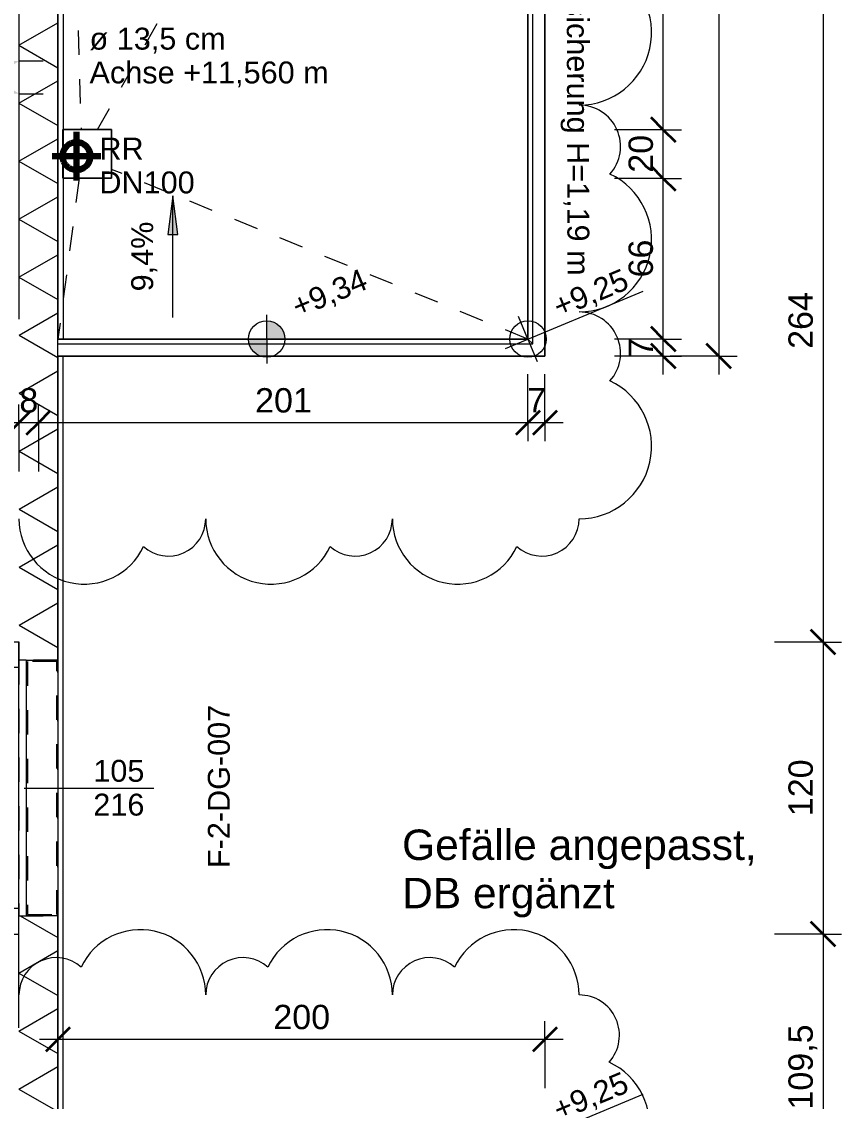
# Model space of a CAD drawing. Header units: metres. Extents: x -67.4 to -27.2, y 43.9 to 89.6.
# Drawn here: x -37.497 to -34.131, y 69.506 to 73.943 of the extents above; entities that cross this region are included whole.
import ezdxf

# ---------------------------------------------------------------- set-up
doc = ezdxf.new("R2010")
doc.units = ezdxf.units.M
for name, pattern in [('Verdeckt', [0.003, 0.002, -0.001]), ('Verdeckt Oben', [0.00225, 0.0015, -0.00075]), ('Verdeckt Unten', [0.005, 0.003, -0.002])]:
    doc.linetypes.add(name, pattern=pattern)
for name, color, linetype, lineweight in [('A-DETL-GENF_', 92, 'Continuous', 13), ('A-DETL-MBND', 5, 'Continuous', 5), ('A-FLOR-HRAL', 11, 'Continuous', 5), ('A-GLAZ', 151, 'Continuous', 18), ('A-GLAZ-IDEN_', 152, 'Continuous', 9), ('A_2D', 7, 'Continuous', 13), ('A_Bemassung-50_', 4, 'Continuous', 9), ('A_Bemassung_', 4, 'Continuous', 9), ('A_Beschriftung_', 7, 'Continuous', 9), ('A_Decken', 8, 'Continuous', 13), ('A_Durchbruch', 7, 'Verdeckt', 5), ('A_Fenster', 7, 'Continuous', 13), ('A_Gelaender', 7, 'Continuous', 13), ('A_Raeume', 7, 'Continuous', 13), ('A_Raeume_', 7, 'Continuous', 5), ('A_Waende', 7, 'Continuous', 13), ('G-ANNO-DIMS_', 111, 'Continuous', 9), ('G-ANNO-REVC-IDEN_', 71, 'Continuous', 9), ('G-ANNO-REVC_', 71, 'Continuous', 9), ('P-PIPE', 3, 'Continuous', 5), ('P-PIPE-CNTR', 3, 'Continuous', 5), ('P-PIPE-IDEN_', 2, 'Continuous', 9), ('Text', 90, 'Continuous', 9)]:
    doc.layers.add(name, color=color, linetype=linetype, lineweight=lineweight)
doc.styles.add('Arial_2', font='arial.ttf', dxfattribs={"height": 0.09})
doc.styles.add('Arial_4', font='arial.ttf', dxfattribs={"height": 0.125})
doc.styles.add('Arial_5', font='arial.ttf', dxfattribs={"height": 0.1})
doc.dimstyles.new('WGA-Bemaßung', dxfattribs={"dimscale": 0.3048, "dimtxt": 0.102026, "dimasz": 0.328084, "dimexe": 0.246063, "dimexo": 0.0625, "dimgap": 0.04101, "dimtad": 1, "dimdec": 1, "dimlfac": 100, "dimrnd": 0.5, "dimdsep": 46, "dimtxsty": 'Arial_5', "dimblk1": 'OBLIQUE', "dimblk2": 'OBLIQUE', "dimsah": 1, "dimcen": 0.09, "dimdle": 0.246063, "dimazin": 2, "dimtfac": 1, "dimtdec": 4, "dimtix": 1, "dimtmove": 0, "dimatfit": 3, "dimfxl": 0.656168, "dimfxlon": 1, "dimtvp": 1, "dimtolj": 1, "dimtzin": 0, "dimarcsym": 2})
doc.dimstyles.new('WGA-Bemaßung_5', dxfattribs={"dimscale": 0.3048, "dimtxt": 0.102026, "dimasz": 0.328084, "dimexe": 0.246063, "dimexo": 0.0625, "dimgap": 0.04101, "dimtad": 1, "dimdec": 1, "dimlfac": 100, "dimrnd": 0.5, "dimdsep": 46, "dimtxsty": 'Arial_5', "dimblk1": 'OBLIQUE', "dimblk2": 'OBLIQUE', "dimsah": 1, "dimcen": 0.09, "dimdle": 0.246063, "dimazin": 2, "dimtfac": 1, "dimtdec": 4, "dimtix": 1, "dimtmove": 0, "dimatfit": 3, "dimfxl": 0.656168, "dimfxlon": 1, "dimtvp": 1, "dimtolj": 1, "dimtzin": 0, "dimarcsym": 2})

# ---------------------------------------------------------------- blocks, each defined once
blk = doc.blocks.new('Geländer - Geländer-3753499-263_PP_03DG_BT2')
at = {"layer": 'A_Gelaender', "lineweight": 5}
for p, q in [((-3.2147, 84.302), (-4.7276, 80.6749)), ((-4.7276, 80.6749), (-6.5088, 81.4179)), ((-4.7168, 80.6487), (-4.7276, 80.6749))]:
    blk.add_line(p, q, dxfattribs=at)
blk = doc.blocks.new('Typ des oberen Holms - Oberer Geländerholm_Innen_-3753556-263_PP_03DG_BT2')
at = {"layer": 'A_Gelaender', "lineweight": 5}
for p, q in [((-4.7168, 80.6487), (-3.1885, 84.3128)), ((-3.1231, 84.3397), (-4.6899, 80.5833)), ((-6.5165, 81.3994), (-4.7168, 80.6487)), ((-4.6899, 80.5833), (-6.5358, 81.3533))]:
    blk.add_line(p, q, dxfattribs=at)
blk = doc.blocks.new('Typ des oberen Holms - Oberer Geländerholm_Innen_-V4-263_PP_03DG_BT2')
at = {"layer": 'A_Gelaender', "lineweight": 5}
for p, q in [((-4.7168, 80.6487), (-3.1885, 84.3128)), ((-4.6899, 80.5833), (-3.1231, 84.3397)), ((-6.5165, 81.3994), (-4.7168, 80.6487)), ((-6.5358, 81.3533), (-4.6899, 80.5833))]:
    blk.add_line(p, q, dxfattribs=at)
blk = doc.blocks.new('Geländer - Geländer-3753571-263_PP_03DG_BT2')
at = {"layer": 'A_Gelaender', "lineweight": 5}
for p, q in [((-7.7792, 78.3722), (-5.998, 77.6292)), ((-5.998, 77.6292), (-7.1529, 74.8604)), ((-5.998, 77.6292), (-5.9718, 77.64)), ((-7.1529, 74.8604), (-8.9341, 75.6034)), ((-7.1529, 74.8604), (-7.1421, 74.8343))]:
    blk.add_line(p, q, dxfattribs=at)
blk = doc.blocks.new('Fens_1tlg_OL - DF_OL_DK_1120x2400 DG-10479031-263_PP_03DG_BT2')
at = {"layer": 'A-GLAZ'}
for p, q in [((-0.6, 0.1), (-0.495, 0.1)), ((-0.6, 0.02), (-0.6, 0.1)), ((-0.495, 0.1), (-0.495, 0.02)), ((0.495, 0.1), (0.495, 0.02)), ((0.6, 0.1), (0.495, 0.1)), ((0.6, 0.02), (0.6, 0.1)), ((-0.6, 0.02), (-0.515, 0.02)), ((-0.495, 0.02), (-0.6, 0.02)), ((-0.515, 0.02), (-0.495, 0.02)), ((-0.495, 0.02), (-0.445, 0.02)), ((-0.445, 0.02), (0.445, 0.02)), ((0.445, 0.02), (0.495, 0.02)), ((0.495, 0.02), (0.515, 0.02)), ((0.495, 0.02), (0.6, 0.02)), ((0.515, 0.02), (0.6, 0.02))]:
    blk.add_line(p, q, dxfattribs=at)
at = {"layer": 'A_Fenster', "linetype": 'Verdeckt Oben', "lineweight": 5}
for p, q in [((-0.525, 0.26), (0.525, 0.26)), ((-0.525, 0.1), (0.525, 0.1)), ((-0.6, -0.1), (0.6, -0.1)), ((-0.6, -0.1), (0.6, -0.1))]:
    blk.add_line(p, q, dxfattribs=at)
at = {"layer": 'A_Fenster'}
for p, q in [((-0.525, 0.1), (-0.6, 0.1)), ((0.6, 0.1), (0.525, 0.1)), ((0.495, 0.067), (-0.495, 0.067)), ((-0.495, 0.067), (-0.495, 0.055)), ((-0.495, 0.055), (-0.495, 0.067)), ((-0.495, 0.067), (0.495, 0.067)), ((-0.495, 0.02), (-0.495, 0.055)), ((-0.445, 0.055), (-0.495, 0.055)), ((0.495, 0.055), (-0.495, 0.055)), ((-0.495, 0.055), (-0.495, 0.02)), ((-0.495, 0.055), (-0.495, 0.053)), ((-0.495, 0.053), (-0.495, 0.055)), ((-0.495, 0.053), (-0.445, 0.053)), ((-0.445, 0.053), (-0.495, 0.053)), ((0.445, 0.055), (-0.445, 0.055)), ((-0.445, 0.055), (-0.445, 0)), ((0.445, 0.055), (-0.445, 0.055)), ((-0.445, 0.055), (0.445, 0.055)), ((-0.445, 0), (-0.445, 0.055)), ((-0.445, 0.053), (0.445, 0.053)), ((0.445, 0.053), (-0.445, 0.053)), ((0.495, 0.055), (0.445, 0.055)), ((0.445, 0.055), (0.445, 0)), ((0.445, 0.055), (0.445, 0)), ((0.445, 0.053), (0.495, 0.053)), ((0.495, 0.053), (0.445, 0.053)), ((0.495, 0.055), (0.495, 0.067)), ((0.495, 0.067), (0.495, 0.055)), ((0.495, 0.02), (0.495, 0.055)), ((0.495, 0.02), (0.495, 0.055)), ((0.495, 0.053), (0.495, 0.055)), ((0.495, 0.055), (0.495, 0.053)), ((-0.6, 0.02), (-0.515, 0.02)), ((-0.515, 0.02), (-0.495, 0.02)), ((-0.495, 0.02), (-0.515, 0.02)), ((-0.515, 0.02), (0.515, 0.02)), ((-0.515, 0), (-0.515, 0.02)), ((-0.515, 0.02), (-0.515, 0)), ((-0.495, 0.02), (-0.4455, 0)), ((-0.495, 0.02), (-0.445, 0.02)), ((-0.495, 0.02), (0.495, 0.02)), ((-0.445, 0.02), (-0.495, 0.02)), ((-0.495, 0.02), (-0.445, 0.02)), ((-0.445, 0.02), (0.445, 0.02)), ((0.445, 0.02), (-0.445, 0.02)), ((-0.445, 0.02), (0.445, 0.02)), ((0.445, 0.02), (0.495, 0.02)), ((0.495, 0.02), (0.445, 0.02)), ((0.445, 0.02), (0.495, 0.02)), ((0.495, 0.02), (0.515, 0.02)), ((0.515, 0.02), (0.495, 0.02)), ((0.515, 0.02), (0.6, 0.02)), ((0.515, 0), (0.515, 0.02)), ((0.515, 0), (0.515, 0.02)), ((0.515, 0), (-0.515, 0)), ((-0.515, 0), (-0.445, 0)), ((-0.4455, 0), (0, -0.18)), ((0.445, 0), (-0.445, 0)), ((0.445, 0), (-0.445, 0)), ((-0.445, 0), (0.445, 0)), ((0.445, 0), (0.515, 0))]:
    blk.add_line(p, q, dxfattribs=at)
at = {"layer": 'A_Fenster', "linetype": 'Verdeckt', "lineweight": 5}
for p, q in [((-0.495, 0.02), (-0.495, 0)), ((0.4455, 0), (0.495, 0.02)), ((-0.495, 0), (-0.495, -0.8316)), ((0, -0.18), (0.4455, 0)), ((-0.495, -0.8316), (-0.495, -0.97))]:
    blk.add_line(p, q, dxfattribs=at)
for start, end in [(358.8397, 0), (300.4895, 358.8397), (297.6923, 300.4895), (290.7692, 297.6923), (283.8462, 290.7692), (270, 276.9231), (276.9231, 283.8462)]:
    blk.add_arc((-0.495, 0.02), 0.99, start, end, dxfattribs=at)
blk = doc.blocks.new('Allg_Rollladenkasten - 0130x0270-10446605-263_PP_03DG_BT2')
at = {"layer": 'A_2D'}
for p, q in [((-0.525, -0.0793), (-0.525, -0.0743)), ((-0.525, -0.0743), (-0.52, -0.0743)), ((-0.525, -0.2043), (-0.525, -0.0793)), ((-0.52, -0.0743), (0.52, -0.0743)), ((0.52, -0.0743), (0.525, -0.0743)), ((0.525, -0.0743), (0.525, -0.2043)), ((-0.525, -0.2043), (0.52, -0.2043)), ((-0.525, -0.2043), (0.525, -0.2043)), ((-0.525, -0.2043), (-0.525, -0.2343)), ((0.52, -0.2043), (0.525, -0.2043)), ((0.525, -0.2343), (0.525, -0.2043)), ((0.525, -0.2343), (-0.525, -0.2343)), ((-0.525, -0.633), (-0.525, -0.629))]:
    blk.add_line(p, q, dxfattribs=at)
at = {"layer": 'A_Durchbruch'}
for p, q in [((-0.525, -0.0743), (-0.525, -0.2343)), ((0.525, -0.0743), (-0.525, -0.0743)), ((-0.52, -0.0793), (-0.52, -0.1993)), ((0.52, -0.0793), (-0.52, -0.0793)), ((0.52, -0.1993), (0.52, -0.0793)), ((0.525, -0.2343), (0.525, -0.0743)), ((-0.52, -0.1993), (0.52, -0.1993)), ((-0.525, -0.2343), (0.525, -0.2343)), ((-0.525, -0.2343), (0.525, -0.2343))]:
    blk.add_line(p, q, dxfattribs=at)
blk = doc.blocks.new('Allg_Nachströmöffnung1 - DN 135-V96-263_PP_03DG_BT2')
at = {"layer": 'A-DETL-GENF_', "linetype": 'Verdeckt', "lineweight": 5}
for points in [[(0.0575, -0.1), (0.125, 0), (0.0575, 0.0999), (0.0575, -0.0139)], [(0.125, 0), (0.1925, -0.1), (0.1924, 0.0999)]]:
    blk.add_hatch(color=256, dxfattribs=at).paths.add_polyline_path(points)
at = {"layer": 'A_Durchbruch'}
for p, q in [((0.0575, 0.1), (0.0575, -0.26)), ((0.1925, 0.1), (0.1925, -0.26))]:
    blk.add_line(p, q, dxfattribs=at)
blk = doc.blocks.new('Symbol_Schatten - Bodendurchbruch_Schatten-V118-263_PP_03DG_BT2')
at = {"layer": 'A-DETL-MBND'}
for p, q in [((0.1, 0.1), (-0.1, 0.1)), ((-0.1, 0.1), (-0.1, 0.0017)), ((-0.1, 0.0017), (-0.1, 0.1)), ((-0.1, 0.1), (0.1, 0.1)), ((0.1, -0.1), (0.1, 0.1)), ((0.1, 0.1), (0.1, -0.1)), ((-0.1, -0.0189), (-0.1, -0.1)), ((-0.1, -0.1), (-0.1, -0.0189)), ((-0.1, -0.1), (0.1, -0.1)), ((0.1, -0.1), (-0.1, -0.1))]:
    blk.add_line(p, q, dxfattribs=at)
blk = doc.blocks.new('BS_Fens_PP - rechts-2843221-263_PP_03DG_BT2')
at = {"layer": 'A-GLAZ-IDEN_'}
blk.add_line((0, 0.000124), (0, -0.010513), dxfattribs=at)
blk = doc.blocks.new('DIMBLOCK135-263_PP_03DG_BT2')
at = {"layer": 'A_Bemassung-50_', "transparency": 16777216}
for p, q in [((-37.3483, 69.7605), (-37.3483, 69.8355)), ((-35.3483, 69.7605), (-35.3483, 69.8355)), ((-35.2733, 69.7605), (-37.4233, 69.7605)), ((-37.3483, 69.7605), (-37.3483, 69.5605)), ((-35.3483, 69.7605), (-35.3483, 69.5605))]:
    blk.add_line(p, q, dxfattribs=at)
at = {"layer": 'A_Bemassung-50_', "lineweight": 35, "transparency": 16777216}
for p, q in [((-37.3483, 69.7605), (-37.2983, 69.8105)), ((-35.3483, 69.7605), (-35.2983, 69.8105)), ((-37.3483, 69.7605), (-37.3983, 69.7105)), ((-35.3483, 69.7605), (-35.3983, 69.7105))]:
    blk.add_line(p, q, dxfattribs=at)
at = {"layer": 'A_Bemassung-50_', "color": 0, "transparency": 16777216, "insert": (-36.4637, 69.9028), "char_height": 0.1, "width": 0.276883, "attachment_point": 1, "rotation": 359.9983, "line_spacing_factor": 0.941778, "style": 'Arial_5'}
blk.add_mtext('200', dxfattribs=at)
blk = doc.blocks.new('_Oblique')
at = {"color": 0, "linetype": 'ByBlock', "lineweight": -2}
blk.add_line((-0.5, -0.5), (0.5, 0.5), dxfattribs=at)
blk = doc.blocks.new('DIMBLOCK137-263_PP_03DG_BT2')
at = {"layer": 'A_Bemassung-50_', "lineweight": 35, "transparency": 16777216}
for p, q in [((-34.6346, 76.6384), (-34.6846, 76.6884)), ((-34.6346, 76.6384), (-34.5846, 76.5884)), ((-34.6347, 72.5684), (-34.6847, 72.6184)), ((-34.6347, 72.5684), (-34.5847, 72.5184))]:
    blk.add_line(p, q, dxfattribs=at)
at = {"layer": 'A_Bemassung-50_', "transparency": 16777216}
for p, q in [((-34.6346, 76.7134), (-34.6347, 72.4934)), ((-34.6346, 76.6384), (-34.8346, 76.6384)), ((-34.6346, 76.6384), (-34.5596, 76.6384)), ((-34.6347, 72.5684), (-34.8347, 72.5684)), ((-34.6347, 72.5684), (-34.5597, 72.5684))]:
    blk.add_line(p, q, dxfattribs=at)
at = {"layer": 'A_Bemassung-50_', "color": 0, "transparency": 16777216, "insert": (-34.777, 74.488), "char_height": 0.1, "width": 0.276883, "attachment_point": 1, "rotation": 90, "line_spacing_factor": 0.941778, "style": 'Arial_5'}
blk.add_mtext('407', dxfattribs=at)
blk = doc.blocks.new('DIMBLOCK278-263_PP_03DG_BT2')
at = {"layer": 'A_Bemassung-50_', "lineweight": 35, "transparency": 16777216}
for p, q in [((-34.2061, 74.0336), (-34.2561, 74.0836)), ((-34.2061, 74.0336), (-34.1561, 73.9836)), ((-34.2062, 71.3936), (-34.2562, 71.4436)), ((-34.2062, 71.3936), (-34.1562, 71.3436))]:
    blk.add_line(p, q, dxfattribs=at)
at = {"layer": 'A_Bemassung-50_', "transparency": 16777216}
for p, q in [((-34.2061, 74.0336), (-34.4061, 74.0336)), ((-34.2061, 74.0336), (-34.2062, 71.3936)), ((-34.2061, 74.0336), (-34.1311, 74.0336)), ((-34.2062, 71.3936), (-34.4062, 71.3936)), ((-34.2062, 71.3936), (-34.1312, 71.3936))]:
    blk.add_line(p, q, dxfattribs=at)
at = {"layer": 'A_Bemassung-50_', "color": 0, "transparency": 16777216, "insert": (-34.3485, 72.5982), "char_height": 0.1, "width": 0.276883, "attachment_point": 1, "rotation": 90, "line_spacing_factor": 0.941778, "style": 'Arial_5'}
blk.add_mtext('264', dxfattribs=at)
blk = doc.blocks.new('DIMBLOCK279-263_PP_03DG_BT2')
at = {"layer": 'A_Bemassung-50_', "lineweight": 35, "transparency": 16777216}
for p, q in [((-34.2062, 71.3936), (-34.2562, 71.4436)), ((-34.2062, 71.3936), (-34.1562, 71.3436)), ((-34.2062, 70.1936), (-34.2562, 70.2436)), ((-34.2062, 70.1936), (-34.1562, 70.1436))]:
    blk.add_line(p, q, dxfattribs=at)
at = {"layer": 'A_Bemassung-50_', "transparency": 16777216}
for p, q in [((-34.2062, 71.3936), (-34.4062, 71.3936)), ((-34.2062, 71.3936), (-34.2062, 70.1936)), ((-34.2062, 71.3936), (-34.1312, 71.3936)), ((-34.2062, 70.1936), (-34.4062, 70.1936)), ((-34.2062, 70.1936), (-34.1312, 70.1936))]:
    blk.add_line(p, q, dxfattribs=at)
at = {"layer": 'A_Bemassung-50_', "color": 0, "transparency": 16777216, "insert": (-34.3485, 70.6782), "char_height": 0.1, "width": 0.276883, "attachment_point": 1, "rotation": 90, "line_spacing_factor": 0.941778, "style": 'Arial_5'}
blk.add_mtext('120', dxfattribs=at)
blk = doc.blocks.new('DIMBLOCK280-263_PP_03DG_BT2')
at = {"layer": 'A_Bemassung-50_', "lineweight": 35, "transparency": 16777216}
for p, q in [((-34.2062, 70.1936), (-34.2562, 70.2436)), ((-34.2062, 70.1936), (-34.1562, 70.1436)), ((-34.2062, 69.0986), (-34.2562, 69.1486)), ((-34.2062, 69.0986), (-34.1563, 69.0486))]:
    blk.add_line(p, q, dxfattribs=at)
at = {"layer": 'A_Bemassung-50_', "transparency": 16777216}
for p, q in [((-34.2062, 70.1936), (-34.4062, 70.1936)), ((-34.2062, 70.1936), (-34.2062, 69.0986)), ((-34.2062, 70.1936), (-34.1312, 70.1936)), ((-34.2062, 69.0986), (-34.4062, 69.0986)), ((-34.2062, 69.0986), (-34.1312, 69.0986))]:
    blk.add_line(p, q, dxfattribs=at)
at = {"layer": 'A_Bemassung-50_', "color": 0, "transparency": 16777216, "insert": (-34.3486, 69.4726), "char_height": 0.1, "width": 0.416266, "attachment_point": 1, "rotation": 90, "line_spacing_factor": 0.941778, "style": 'Arial_5'}
blk.add_mtext('109,5', dxfattribs=at)
blk = doc.blocks.new('Höhenkoten - 018-55641-263_PP_03DG_BT2')
at = {"layer": 'G-ANNO-DIMS_'}
h = blk.add_hatch(color=256, dxfattribs=at)
edge = h.paths.add_edge_path()
edge.add_line((0, 0), (0, 0.0015))
edge.add_arc((0, 0), 0.0015, 0, 90, ccw=False)
edge.add_line((0.0015, 0), (0, 0))
h = blk.add_hatch(color=256, dxfattribs=at)
edge = h.paths.add_edge_path()
edge.add_line((0, 0), (0, -0.0015))
edge.add_arc((0, 0), 0.0015, 180, 270, ccw=False)
edge.add_line((-0.0015, 0), (0, 0))
for p, q in [((0, 0), (0, 0.002)), ((-0.002, 0), (0.010242, 0)), ((0, 0), (0, -0.002))]:
    blk.add_line(p, q, dxfattribs=at)
blk.add_circle((0, 0), 0.0015, dxfattribs=at)
blk = doc.blocks.new('DIMBLOCK509-263_PP_03DG_BT2')
at = {"layer": 'A_Bemassung-50_', "lineweight": 35, "transparency": 16777216}
for p, q in [((-34.8627, 72.6384), (-34.9127, 72.6884)), ((-34.8627, 72.6384), (-34.8127, 72.5884)), ((-34.8627, 72.5684), (-34.9127, 72.6184)), ((-34.8627, 72.5684), (-34.8127, 72.5184))]:
    blk.add_line(p, q, dxfattribs=at)
at = {"layer": 'A_Bemassung-50_', "transparency": 16777216}
for p, q in [((-34.8627, 72.6384), (-35.0627, 72.6384)), ((-34.8627, 72.4934), (-34.8627, 72.6384)), ((-34.8627, 72.6384), (-34.7877, 72.6384)), ((-34.8627, 72.5684), (-35.0627, 72.5684)), ((-34.8627, 72.5684), (-34.7877, 72.5684))]:
    blk.add_line(p, q, dxfattribs=at)
at = {"layer": 'A_Bemassung-50_', "color": 0, "transparency": 16777216, "insert": (-35.005, 72.5649), "char_height": 0.1, "width": 0.092294, "attachment_point": 1, "rotation": 90, "line_spacing_factor": 0.941778, "style": 'Arial_5'}
blk.add_mtext('7', dxfattribs=at)
blk = doc.blocks.new('DIMBLOCK510-263_PP_03DG_BT2')
at = {"layer": 'A_Bemassung-50_', "lineweight": 35, "transparency": 16777216}
for p, q in [((-34.8627, 73.2988), (-34.9127, 73.3488)), ((-34.8627, 73.2988), (-34.8127, 73.2488)), ((-34.8627, 72.6384), (-34.9127, 72.6884)), ((-34.8627, 72.6384), (-34.8127, 72.5884))]:
    blk.add_line(p, q, dxfattribs=at)
at = {"layer": 'A_Bemassung-50_', "transparency": 16777216}
for p, q in [((-34.8627, 73.2988), (-35.0627, 73.2988)), ((-34.8627, 72.6384), (-34.8627, 73.2988)), ((-34.8627, 73.2988), (-34.7877, 73.2988)), ((-34.8627, 72.6384), (-35.0627, 72.6384)), ((-34.8627, 72.6384), (-34.7877, 72.6384))]:
    blk.add_line(p, q, dxfattribs=at)
at = {"layer": 'A_Bemassung-50_', "color": 0, "transparency": 16777216, "insert": (-35.005, 72.8917), "char_height": 0.1, "width": 0.184588, "attachment_point": 1, "rotation": 90, "line_spacing_factor": 0.941778, "style": 'Arial_5'}
blk.add_mtext('66', dxfattribs=at)
blk = doc.blocks.new('DIMBLOCK511-263_PP_03DG_BT2')
at = {"layer": 'A_Bemassung-50_', "lineweight": 35, "transparency": 16777216}
for p, q in [((-34.8627, 73.4988), (-34.9127, 73.5488)), ((-34.8627, 73.4988), (-34.8127, 73.4488)), ((-34.8627, 73.2988), (-34.9127, 73.3488)), ((-34.8627, 73.2988), (-34.8127, 73.2488))]:
    blk.add_line(p, q, dxfattribs=at)
at = {"layer": 'A_Bemassung-50_', "transparency": 16777216}
for p, q in [((-34.8627, 73.4988), (-35.0627, 73.4988)), ((-34.8627, 73.2988), (-34.8627, 73.4988)), ((-34.8627, 73.4988), (-34.7877, 73.4988)), ((-34.8627, 73.2988), (-35.0627, 73.2988)), ((-34.8627, 73.2988), (-34.7877, 73.2988))]:
    blk.add_line(p, q, dxfattribs=at)
at = {"layer": 'A_Bemassung-50_', "color": 0, "transparency": 16777216, "insert": (-35.005, 73.3219), "char_height": 0.1, "width": 0.184588, "attachment_point": 1, "rotation": 90, "line_spacing_factor": 0.941778, "style": 'Arial_5'}
blk.add_mtext('20', dxfattribs=at)
blk = doc.blocks.new('DIMBLOCK512-263_PP_03DG_BT2')
at = {"layer": 'A_Bemassung-50_', "lineweight": 35, "transparency": 16777216}
for p, q in [((-34.8626, 76.5684), (-34.9126, 76.6184)), ((-34.8626, 76.5684), (-34.8126, 76.5184)), ((-34.8627, 73.4988), (-34.9127, 73.5488)), ((-34.8627, 73.4988), (-34.8127, 73.4488))]:
    blk.add_line(p, q, dxfattribs=at)
at = {"layer": 'A_Bemassung-50_', "transparency": 16777216}
for p, q in [((-34.8626, 76.5684), (-35.0626, 76.5684)), ((-34.8627, 73.4988), (-34.8626, 76.5684)), ((-34.8626, 76.5684), (-34.7876, 76.5684)), ((-34.8627, 73.4988), (-35.0627, 73.4988)), ((-34.8627, 73.4988), (-34.7877, 73.4988))]:
    blk.add_line(p, q, dxfattribs=at)
at = {"layer": 'A_Bemassung-50_', "color": 0, "transparency": 16777216, "insert": (-35.0049, 74.9182), "char_height": 0.1, "width": 0.276883, "attachment_point": 1, "rotation": 90, "line_spacing_factor": 0.941778, "style": 'Arial_5'}
blk.add_mtext('307', dxfattribs=at)
blk = doc.blocks.new('DIMBLOCK514-263_PP_03DG_BT2')
at = {"layer": 'A_Bemassung-50_', "transparency": 16777216}
for p, q in [((-35.4183, 72.2944), (-35.4183, 72.4944)), ((-35.3483, 72.2944), (-35.3483, 72.4944)), ((-35.2733, 72.2944), (-35.4183, 72.2944)), ((-35.4183, 72.2944), (-35.4183, 72.2194)), ((-35.3483, 72.2944), (-35.3483, 72.2194))]:
    blk.add_line(p, q, dxfattribs=at)
at = {"layer": 'A_Bemassung-50_', "lineweight": 35, "transparency": 16777216}
for p, q in [((-35.4183, 72.2944), (-35.3683, 72.3444)), ((-35.3483, 72.2944), (-35.2983, 72.3444)), ((-35.4183, 72.2944), (-35.4683, 72.2444)), ((-35.3483, 72.2944), (-35.3983, 72.2444))]:
    blk.add_line(p, q, dxfattribs=at)
at = {"layer": 'A_Bemassung-50_', "color": 0, "transparency": 16777216, "insert": (-35.4217, 72.4367), "char_height": 0.1, "width": 0.092294, "attachment_point": 1, "rotation": 359.9983, "line_spacing_factor": 0.941778, "style": 'Arial_5'}
blk.add_mtext('7', dxfattribs=at)
blk = doc.blocks.new('DIMBLOCK515-263_PP_03DG_BT2')
at = {"layer": 'A_Bemassung-50_', "transparency": 16777216}
for p, q in [((-35.4183, 72.2944), (-35.4183, 72.4944)), ((-37.4283, 72.2944), (-37.4283, 72.3694)), ((-35.4183, 72.2944), (-37.4283, 72.2944)), ((-37.4283, 72.2944), (-37.4283, 72.0944)), ((-35.4183, 72.2944), (-35.4183, 72.2194))]:
    blk.add_line(p, q, dxfattribs=at)
at = {"layer": 'A_Bemassung-50_', "lineweight": 35, "transparency": 16777216}
for p, q in [((-37.4283, 72.2944), (-37.3783, 72.3444)), ((-35.4183, 72.2944), (-35.3683, 72.3444)), ((-37.4283, 72.2944), (-37.4783, 72.2444)), ((-35.4183, 72.2944), (-35.4683, 72.2444))]:
    blk.add_line(p, q, dxfattribs=at)
at = {"layer": 'A_Bemassung-50_', "color": 0, "transparency": 16777216, "insert": (-36.5386, 72.4367), "char_height": 0.1, "width": 0.276883, "attachment_point": 1, "rotation": 359.9983, "line_spacing_factor": 0.941778, "style": 'Arial_5'}
blk.add_mtext('201', dxfattribs=at)
blk = doc.blocks.new('DIMBLOCK516-263_PP_03DG_BT2')
at = {"layer": 'A_Bemassung-50_', "transparency": 16777216}
for p, q in [((-37.5083, 72.2944), (-37.5083, 72.3694)), ((-37.4283, 72.2944), (-37.4283, 72.3694)), ((-37.4283, 72.2944), (-37.5833, 72.2945)), ((-37.5083, 72.2944), (-37.5083, 72.0944)), ((-37.4283, 72.2944), (-37.4283, 72.0944))]:
    blk.add_line(p, q, dxfattribs=at)
at = {"layer": 'A_Bemassung-50_', "lineweight": 35, "transparency": 16777216}
for p, q in [((-37.5083, 72.2944), (-37.4583, 72.3444)), ((-37.4283, 72.2944), (-37.3783, 72.3444)), ((-37.5083, 72.2944), (-37.5583, 72.2444)), ((-37.4283, 72.2944), (-37.4783, 72.2444))]:
    blk.add_line(p, q, dxfattribs=at)
at = {"layer": 'A_Bemassung-50_', "color": 0, "transparency": 16777216, "insert": (-37.5067, 72.4368), "char_height": 0.1, "width": 0.092294, "attachment_point": 1, "rotation": 359.9983, "line_spacing_factor": 0.941778, "style": 'Arial_5'}
blk.add_mtext('8', dxfattribs=at)
blk = doc.blocks.new('Family - ___-11913740-263_PP_03DG_BT2')
at = {"layer": 'G-ANNO-REVC_'}
for centre, radius, start, end in [((-4.049, 81.756), 0.2975, 247.36, 42.1512), ((-4.2289, 81.3245), 0.17, 295.5497, 67.36), ((-4.3762, 80.9715), 0.2975, 247.36, 42.1512), ((-6.693, 80.6945), 0.2683, 157.36, 312.1512), ((-4.5561, 80.54), 0.17, 295.5497, 67.36), ((-6.3746, 80.5617), 0.1533, 205.5497, 337.36), ((-5.9854, 80.3994), 0.2683, 157.36, 312.1512), ((-4.7034, 80.187), 0.2975, 247.36, 42.1512), ((-5.667, 80.2666), 0.1533, 205.5497, 337.36), ((-5.2778, 80.1043), 0.2683, 157.36, 312.1512), ((-4.9594, 79.9715), 0.1533, 205.5497, 337.36)]:
    blk.add_arc(centre, radius, start, end, dxfattribs=at)
blk = doc.blocks.new('Family - ___-11913748-263_PP_03DG_BT2')
at = {"layer": 'G-ANNO-REVC_'}
for centre, radius, start, end in [((-7.5523, 78.9331), 0.1533, 25.5497, 157.36), ((-7.2339, 78.8003), 0.2683, 337.36, 132.1512), ((-6.8447, 78.6379), 0.1533, 25.5497, 157.36), ((-6.5263, 78.5051), 0.2683, 337.36, 132.1512), ((-6.1371, 78.3428), 0.1533, 25.5497, 157.36), ((-5.8187, 78.21), 0.2683, 337.36, 132.1512), ((-5.6348, 77.9538), 0.1657, 295.5497, 67.36), ((-5.7784, 77.6096), 0.29, 247.36, 42.1512)]:
    blk.add_arc(centre, radius, start, end, dxfattribs=at)
blk = doc.blocks.new('Höhenkoten - 018-55644-263_PP_03DG_BT2')
at = {"layer": 'G-ANNO-DIMS_'}
for p, q in [((0, 0), (0, 0.002)), ((-0.002, 0), (0.010242, 0)), ((0, 0), (0, -0.002))]:
    blk.add_line(p, q, dxfattribs=at)
blk.add_circle((0, 0), 0.0015, dxfattribs=at)

msp = doc.modelspace()

# ---------------------------------------------------------------- hatches: boundary and pattern name
at = {"layer": 'A-DETL-GENF_', "lineweight": 5}
h = msp.add_hatch(dxfattribs=at)
h.set_pattern_fill('FP_142', color=252, style=0, pattern_type=2)
h.set_pattern_definition([(89.998, (-85.848, 81.011), (-0.5, 1.75e-05), []), (179.998, (-85.848, 81.011), (-1.75e-05, -0.5), [])])
h.paths.add_polyline_path([(-39.8588, 49.5702), (-37.5789, 50.548), (-37.5788, 55.4685), (-39.8586, 55.4685), (-39.8588, 49.643)])
h.paths.add_polyline_path([(-39.8538, 50.4573), (-39.8538, 50.4573), (-39.8538, 50.4671)])
h.paths.add_polyline_path([(-39.8538, 50.4671), (-39.8538, 50.4671), (-39.8538, 50.4747)])
h.paths.add_polyline_path([(-39.8538, 50.4747), (-39.8538, 50.4747), (-39.8538, 50.4794)])
h.paths.add_polyline_path([(-39.8587, 50.8335), (-39.8587, 50.8335), (-39.8387, 50.8335)])
h.paths.add_polyline_path([(-39.8039, 51.8385), (-39.7748, 52.3531), (-39.8187, 52.389), (-39.8187, 52.5245), (-39.8218, 52.5245), (-39.8218, 52.6614), (-39.8137, 52.6538), (-39.8132, 52.6771), (-39.8019, 52.6771), (-39.8018, 52.7496), (-39.7912, 52.739), (-39.7783, 52.7316), (-39.7638, 52.7278), (-39.7489, 52.7278), (-39.7345, 52.7317), (-39.7216, 52.7392), (-39.7106, 52.7506), (-39.7037, 52.7627), (-39.6998, 52.7771), (-39.6999, 52.7921), (-39.7038, 52.8065), (-39.7113, 52.8194), (-39.7218, 52.8299), (-39.7348, 52.8373), (-39.75, 52.8411), (-39.7641, 52.8411), (-39.7785, 52.8372), (-39.7914, 52.8297), (-39.8019, 52.8191), (-39.8039, 52.8157), (-39.8039, 52.8535), (-39.8137, 52.8521), (-39.8387, 52.6771), (-39.8387, 52.8771), (-39.8039, 52.8771), (-39.8039, 52.9995), (-39.8218, 53.0128), (-39.8213, 53.3037), (-39.7782, 53.203), (-39.8179, 53.7836), (-39.4119, 53.2066), (-39.1271, 53.557), (-38.9861, 53.2908), (-38.9861, 53.1738), (-39.1094, 53.1738), (-39.1094, 52.1363), (-39.75, 51.8616)])
h.paths.add_polyline_path([(-39.8587, 53.5335), (-39.8587, 53.5335), (-39.8387, 53.5335)])
h.paths.add_polyline_path([(-37.2796, 59.6652), (-37.2647, 59.6652), (-37.2503, 59.6691), (-37.2374, 59.6766), (-37.2268, 59.6872), (-37.2194, 59.7001), (-37.2156, 59.7146), (-37.2156, 59.7295), (-37.2195, 59.7439), (-37.227, 59.7568), (-37.2376, 59.7673), (-37.2505, 59.7747), (-37.265, 59.7786), (-37.2799, 59.7785), (-37.2943, 59.7746), (-37.3072, 59.7671), (-37.3177, 59.7566), (-37.3251, 59.7436), (-37.329, 59.7292), (-37.3286, 59.7133), (-37.325, 59.6999), (-37.3175, 59.687), (-37.307, 59.6765), (-37.294, 59.669), (-37.2894, 59.6678)])
h.paths.add_polyline_path([(-37.3082, 60.5211), (-37.3082, 62.1411), (-37.3112, 62.1411), (-37.3112, 60.5211)])
h.paths.add_polyline_path([(-37.3132, 60.5211), (-37.3132, 62.1411), (-37.3486, 62.1411), (-37.3486, 60.5211), (-37.3147, 60.5211)])
h.paths.add_polyline_path([(-52.1584, 64.3116), (-52.1584, 64.3117), (-52.4008, 64.3117), (-52.4008, 64.3167), (-52.4283, 64.3167), (-52.4283, 64.3917), (-52.4197, 64.4217), (-52.4768, 64.4217), (-52.4683, 64.3917), (-52.4683, 64.3167), (-52.4958, 64.3167), (-52.4958, 64.3117), (-52.5885, 64.3117), (-52.5885, 71.7188), (-54.1385, 71.7188), (-54.1385, 64.3118), (-52.3575, 64.3116)])
h.paths.add_polyline_path([(-37.2484, 66.4389), (-37.2391, 66.4443), (-37.2285, 66.4549), (-37.2211, 66.4679), (-37.2173, 66.4823), (-37.2173, 66.4972), (-37.2212, 66.5116), (-37.2287, 66.5245), (-37.2393, 66.535), (-37.2484, 66.5403), (-37.2484, 66.4396)])
h.paths.add_polyline_path([(-53.4604, 66.482), (-53.0651, 67.7037), (-53.0696, 67.7203), (-53.381, 66.8513), (-53.3809, 69.3357), (-52.7786, 69.3357), (-52.7684, 69.4729), (-52.7684, 68.6209), (-52.7787, 68.5891), (-52.7787, 68.2027), (-52.7684, 68.2027), (-52.9434, 68.1777), (-52.9684, 68.0027), (-52.7684, 68.0027), (-52.7684, 66.5935), (-52.7727, 66.6095), (-52.7787, 66.6903), (-53.381, 66.6903)])
h.paths.add_polyline_path([(-37.2797, 73.3336), (-37.2647, 73.3336), (-37.2503, 73.3375), (-37.2374, 73.345), (-37.2269, 73.3556), (-37.2195, 73.3685), (-37.2157, 73.383), (-37.2157, 73.3979), (-37.2196, 73.4123), (-37.2271, 73.4252), (-37.2377, 73.4357), (-37.2506, 73.4431), (-37.265, 73.447), (-37.2799, 73.4469), (-37.2943, 73.443), (-37.3072, 73.4355), (-37.3178, 73.425), (-37.3252, 73.412), (-37.329, 73.3976), (-37.329, 73.3827), (-37.3251, 73.3683), (-37.3176, 73.3554), (-37.307, 73.3449), (-37.2941, 73.3374)])
h.paths.add_polyline_path([(-37.3078, 74.1124), (-37.3078, 75.7324), (-37.3108, 75.7324), (-37.3108, 74.1124)])
h.paths.add_polyline_path([(-37.3128, 74.1124), (-37.3128, 75.7324), (-37.3482, 75.7324), (-37.3482, 74.1124), (-37.3147, 74.1124)])
h.paths.add_polyline_path([(-50.9381, 76.0566), (-50.938, 83.0098), (-54.1179, 83.0099), (-54.1181, 76.0567), (-51.0703, 76.0566)])
h.paths.add_polyline_path([(-53.8681, 76.0567), (-53.8681, 76.0567), (-53.8681, 76.1501)])
h.paths.add_polyline_path([(-37.5781, 76.6563), (-37.5779, 83.0094), (-40.5679, 83.0095), (-40.5681, 76.6564), (-38.9861, 76.6563)])
h.paths.add_polyline_path([(-51.0893, 77.1853), (-51.9614, 77.1853), (-51.6588, 78.6867), (-51.0303, 78.6867), (-51.0598, 77.9363), (-51.0048, 77.846), (-51.0187, 77.846), (-51.0177, 77.7691), (-50.9581, 77.7691), (-51.0176, 77.7606), (-51.0165, 77.6836), (-50.9994, 77.6836), (-50.9994, 77.6691), (-51.0181, 77.6691), (-51.0181, 77.6126), (-51.0481, 77.6211), (-51.0481, 77.5641), (-51.0181, 77.5726), (-51.0181, 77.5213), (-51.0518, 77.5213), (-51.0097, 77.1853), (-51.0703, 77.1853)])
h.paths.add_polyline_path([(-40.5631, 77.5891), (-40.5631, 77.5891), (-40.5631, 77.5989)])
h.paths.add_polyline_path([(-40.5631, 77.5989), (-40.5631, 77.5989), (-40.5631, 77.6065)])
h.paths.add_polyline_path([(-40.5631, 77.6065), (-40.5631, 77.6065), (-40.5631, 77.6112)])
h.paths.add_polyline_path([(-40.4718, 79.7938), (-40.5071, 79.7938), (-40.4877, 80.2371), (-40.548, 80.1176), (-40.548, 80.4317), (-40.523, 80.4535), (-40.523, 80.5349), (-40.5203, 80.5372), (-40.523, 80.5372), (-40.523, 80.559), (-40.5172, 80.559), (-40.5207, 80.5719), (-40.5132, 80.559), (-40.5026, 80.5485), (-40.4897, 80.541), (-40.4745, 80.5372), (-40.4603, 80.5372), (-40.4459, 80.5411), (-40.433, 80.5486), (-40.4225, 80.5592), (-40.4151, 80.5721), (-40.4113, 80.5866), (-40.4113, 80.6015), (-40.4162, 80.6176), (-40.4227, 80.6288), (-40.4333, 80.6393), (-40.4462, 80.6467), (-40.4606, 80.6506), (-40.4755, 80.6505), (-40.4899, 80.6466), (-40.5028, 80.6391), (-40.5134, 80.6286), (-40.5197, 80.6175), (-40.52, 80.6891), (-40.523, 80.6887), (-40.548, 80.5137), (-40.548, 80.7137), (-40.52, 80.7137), (-40.5201, 80.7354), (-40.523, 80.7331), (-40.523, 80.7677), (-40.4839, 80.7677), (-40.5222, 81.3024), (-39.6246, 81.3024), (-39.7181, 79.7938), (-39.948, 79.7938)])
at = {"layer": 'A_Waende', "lineweight": 5}
h = msp.add_hatch(dxfattribs=at)
h.set_pattern_fill('FP_19', color=250, angle=-157.36, style=0, pattern_type=2)
h.set_pattern_definition([(269.998, (-37.50842, 65.98198), (0.20637, -7.2e-06), []), (329.998, (-37.50842, 65.98198), (0.1031912, 0.178718), []), (29.998, (-37.50842, 65.98198), (-0.1031788, 0.1787253), [])])
h.paths.add_polyline_path([(-37.3488, 55.4684), (-37.3487, 56.5034), (-37.5087, 56.5034), (-37.5088, 55.4685), (-37.3858, 55.4685)])
h.paths.add_polyline_path([(-37.3487, 57.5534), (-37.3487, 57.5535), (-37.3486, 60.5211), (-37.5086, 60.5211), (-37.5086, 57.5535), (-37.3537, 57.5534)])
h.paths.add_polyline_path([(-37.3486, 62.1411), (-37.3486, 62.1411), (-37.3486, 62.2635)])
h.paths.add_polyline_path([(-37.3486, 62.1411), (-37.3486, 62.1411), (-37.3485, 63.3861), (-37.5085, 63.3861), (-37.5085, 62.1411), (-37.3536, 62.1411)])
h.paths.add_polyline_path([(-37.3535, 64.4361), (-37.3485, 64.4361), (-37.3484, 67.4037), (-37.5084, 67.4037), (-37.5079, 64.4361), (-37.3535, 64.4361)])
h.paths.add_polyline_path([(-37.3484, 69.0237), (-37.3484, 69.0237), (-37.3483, 70.2687), (-37.5083, 70.2687), (-37.5079, 69.0237), (-37.3534, 69.0237)])
h.paths.add_polyline_path([(-37.3533, 71.3187), (-37.3483, 71.3187), (-37.3482, 74.1087), (-37.5082, 74.1087), (-37.5079, 71.3187), (-37.3533, 71.3187)])
h.paths.add_polyline_path([(-37.3482, 75.7287), (-37.3482, 75.7287), (-37.3482, 76.4963), (-37.5081, 76.4963), (-37.5079, 75.7287), (-37.3532, 75.7287)])
at = {"layer": 'G-ANNO-DIMS_'}
msp.add_hatch(color=256, dxfattribs=at).paths.add_polyline_path([(-36.8763, 73.2272), (-36.8972, 73.0684), (-36.8554, 73.0684)])

# ---------------------------------------------------------------- linework, layer by layer
at = {"layer": 'A_2D'}
for p, q in [((-37.3481, 76.5684), (-37.3482, 72.6384)), ((-35.4182, 72.6384), (-35.4181, 76.5684)), ((-37.3482, 72.6384), (-35.4182, 72.6384))]:
    msp.add_line(p, q, dxfattribs=at)
at = {"layer": 'A_Decken', "linetype": 'Verdeckt Unten'}
for p, q in [((-37.1856, 73.4989), (-35.4575, 76.5684)), ((-37.3078, 75.3054), (-37.2531, 73.4989)), ((-37.261, 73.2989), (-37.3482, 72.6384)), ((-35.4182, 72.6384), (-37.1282, 73.3357))]:
    msp.add_line(p, q, dxfattribs=at)
at = {"layer": 'A_Decken'}
for p, q in [((-35.4181, 76.5684), (-35.4182, 72.6384)), ((-37.3482, 72.6384), (-37.3482, 74.1124)), ((-37.1282, 73.2989), (-37.1282, 73.4989)), ((-37.3282, 73.2989), (-37.1282, 73.2989)), ((-35.4182, 72.6384), (-37.3482, 72.6384)), ((-35.4182, 72.6384), (-37.3482, 72.6384))]:
    msp.add_line(p, q, dxfattribs=at)
at = {"layer": 'A_Raeume', "color": 8, "linetype": 'Verdeckt'}
for p, q in [((-35.4182, 72.6384), (-35.4181, 76.5884)), ((-37.3482, 72.6384), (-35.4182, 72.6384))]:
    msp.add_line(p, q, dxfattribs=at)
at = {"layer": 'A_Raeume_', "flags": 128}
msp.add_lwpolyline([(-37.3273, 72.6384), (-35.4182, 72.6384), (-35.4181, 76.6384), (-37.3273, 76.6384)], close=True, dxfattribs=at)
at = {"layer": 'A_Waende', "color": 250, "lineweight": 5}
for p, q in [((-37.3483, 71.3187), (-37.3482, 72.6384)), ((-37.3483, 69.3384), (-37.3483, 70.2687))]:
    msp.add_line(p, q, dxfattribs=at)
at = {"layer": 'A_Waende'}
for p, q in [((-37.3479, 69.4084), (-37.3479, 72.5684)), ((-37.3279, 72.5684), (-37.3279, 69.4084))]:
    msp.add_line(p, q, dxfattribs=at)
at = {"layer": 'G-ANNO-DIMS_'}
for p, q in [((-36.8763, 73.2272), (-36.8972, 73.0684)), ((-36.8554, 73.0684), (-36.8763, 73.2272)), ((-36.8763, 72.7272), (-36.8763, 73.2272)), ((-36.8972, 73.0684), (-36.8554, 73.0684))]:
    msp.add_line(p, q, dxfattribs=at)
at = {"layer": 'P-PIPE', "color": 150, "lineweight": 100}
for p, q in [((-37.2714, 73.4474), (-37.2716, 73.4474)), ((-37.2731, 73.3331), (-37.2728, 73.3331))]:
    msp.add_line(p, q, dxfattribs=at)
for centre, start, end in [((-37.2723, 73.3903), 112.64, 202.64), ((-37.2723, 73.3903), 22.64, 112.64), ((-37.2721, 73.3903), 89.281, 97.64), ((-37.2721, 73.3903), 82.64, 89.281), ((-37.2721, 73.3903), 67.64, 82.64), ((-37.2721, 73.3903), 52.64, 67.64), ((-37.2721, 73.3903), 37.64, 52.64), ((-37.2723, 73.3903), 292.64, 22.64), ((-37.2721, 73.3903), 22.64, 37.64), ((-37.2721, 73.3903), 7.64, 22.64), ((-37.2721, 73.3903), 352.64, 7.64), ((-37.2723, 73.3903), 202.64, 292.64), ((-37.2721, 73.3903), 292.64, 307.64), ((-37.2721, 73.3903), 307.64, 322.64), ((-37.2721, 73.3903), 322.64, 337.64), ((-37.2721, 73.3903), 337.64, 352.64), ((-37.2721, 73.3903), 262.64, 269.281), ((-37.2721, 73.3903), 269.281, 277.64), ((-37.2721, 73.3903), 277.64, 292.64)]:
    msp.add_arc(centre, 0.0571, start, end, dxfattribs=at)
at = {"layer": 'P-PIPE-CNTR', "color": 150, "lineweight": 100}
for p, q in [((-37.2723, 73.2903), (-37.2723, 73.4903)), ((-37.3723, 73.3903), (-37.1723, 73.3903))]:
    msp.add_line(p, q, dxfattribs=at)

# ---------------------------------------------------------------- block references
at = {"layer": 'A-DETL-MBND'}
msp.add_blockref('Symbol_Schatten - Bodendurchbruch_Schatten-V118-263_PP_03DG_BT2', (-37.2282, 73.3989), dxfattribs=at)
at = {"layer": 'A-FLOR-HRAL', "rotation": 22.64000000000043}
for name in ['Geländer - Geländer-3753499-263_PP_03DG_BT2', 'Geländer - Geländer-3753571-263_PP_03DG_BT2']:
    msp.add_blockref(name, (0, 0), dxfattribs=at)
at = {"layer": 'A-GLAZ', "rotation": 269.998275878465}
msp.add_blockref('Fens_1tlg_OL - DF_OL_DK_1120x2400 DG-10479031-263_PP_03DG_BT2', (-37.6083, 70.7937), dxfattribs=at)
at = {"layer": 'A-GLAZ-IDEN_', "xscale": 49.99999999999998, "yscale": 49.99999999999998, "zscale": 49.99999999999998, "rotation": 89.99827587846501}
msp.add_blockref('BS_Fens_PP - rechts-2843221-263_PP_03DG_BT2', (-37.4805, 70.7937), dxfattribs=at)
at = {"layer": 'A_Durchbruch'}
for name, p, rotation in [('Allg_Nachströmöffnung1 - DN 135-V96-263_PP_03DG_BT2', (-37.6082, 73.5887), 89.9982758784651), ('Allg_Rollladenkasten - 0130x0270-10446605-263_PP_03DG_BT2', (-37.274, 70.7937), 269.998275878465)]:
    msp.add_blockref(name, p, dxfattribs=dict(at, rotation=rotation))
at = {"layer": 'A_Gelaender', "lineweight": 5, "rotation": 22.64000000000043}
for name in ['Typ des oberen Holms - Oberer Geländerholm_Innen_-3753556-263_PP_03DG_BT2', 'Typ des oberen Holms - Oberer Geländerholm_Innen_-V4-263_PP_03DG_BT2']:
    msp.add_blockref(name, (0, 0), dxfattribs=at)
at = {"layer": 'G-ANNO-DIMS_', "xscale": 49.99999999999998, "yscale": 49.99999999999998, "zscale": 49.99999999999998, "rotation": 22.64000000000044}
for p in [(-35.4182, 72.6384), (-35.4183, 69.3384)]:
    msp.add_blockref('Höhenkoten - 018-55644-263_PP_03DG_BT2', p, dxfattribs=at)
at = {"layer": 'G-ANNO-DIMS_', "xscale": 49.99999999999998, "yscale": 49.99999999999998, "zscale": 49.99999999999998}
msp.add_blockref('Höhenkoten - 018-55641-263_PP_03DG_BT2', (-36.491, 72.6384), dxfattribs=at)
at = {"layer": 'G-ANNO-REVC_', "rotation": 22.64000000000043}
for name in ['Family - ___-11913740-263_PP_03DG_BT2', 'Family - ___-11913748-263_PP_03DG_BT2']:
    msp.add_blockref(name, (0, 0), dxfattribs=at)

# ---------------------------------------------------------------- texts
at = {"layer": 'A-GLAZ-IDEN_', "char_height": 0.09, "attachment_point": 1, "style": 'Arial_2'}
for s, insert, width, rotation in [('F-2-DG-007', (-36.7324, 70.4648), 0.797679, 90), ('105', (-37.2029, 70.9093), 0.252532, 359.9983), ('216', (-37.2029, 70.7704), 0.252532, 359.9983)]:
    msp.add_mtext(s, dxfattribs=dict(at, insert=insert, width=width, rotation=rotation))
at = {"layer": 'A_Beschriftung_', "char_height": 0.09, "attachment_point": 1, "style": 'Arial_2'}
for s, insert, width in [('ø 13,5 cm', (-37.2184, 73.9178), 0.665401), ('Achse +11,560 m', (-37.2184, 73.7789), 1.166455)]:
    msp.add_mtext(s, dxfattribs=dict(at, insert=insert, width=width))
at = {"layer": 'G-ANNO-DIMS_', "char_height": 0.09, "attachment_point": 1, "line_spacing_factor": 0.941778, "style": 'Arial_2'}
for s, insert, width, rotation in [('9,4%', (-37.0473, 72.8344), 0.342666, 90), ('+9,34', (-36.3976, 72.8085), 0.380128, 22.64), ('+9,25', (-35.3249, 72.8085), 0.380128, 22.64), ('+9,25', (-35.325, 69.5085), 0.380128, 22.64)]:
    msp.add_mtext(s, dxfattribs=dict(at, insert=insert, width=width, rotation=rotation))
at = {"layer": 'G-ANNO-REVC-IDEN_', "char_height": 0.125, "attachment_point": 1, "style": 'Arial_4'}
for s, insert, width in [('Gefälle angepasst,', (-35.935, 70.623), 1.755696), ('DB ergänzt', (-35.935, 70.4246), 1.054219)]:
    msp.add_mtext(s, dxfattribs=dict(at, insert=insert, width=width))
at = {"layer": 'P-PIPE-IDEN_', "char_height": 0.09, "attachment_point": 1, "style": 'Arial_2'}
for s, insert, width in [('RR', (-37.1779, 73.466), 0.216456), ('DN100', (-37.1779, 73.3271), 0.468987)]:
    msp.add_mtext(s, dxfattribs=dict(at, insert=insert, width=width))
at = {"layer": 'Text', "color": 7, "insert": (-35.17, 74.4541), "char_height": 0.09, "width": 1.835864, "attachment_point": 1, "rotation": 270.1582, "style": 'Arial_2'}
msp.add_mtext('Absturzsicherung H=1,19 m', dxfattribs=at)

# ---------------------------------------------------------------- dimensions: what is measured, and where the dimension line sits
at = {"layer": 'A_Bemassung_'}
for base, p1, p2, angle, dimstyle, override, picture, middle in [((-34.6347, 72.5684), (-34.8346, 76.6384), (-34.8347, 72.5684), 89.9983, 'WGA-Bemaßung', {"dimpost": '<>', "dimfxl": 4.07}, 'DIMBLOCK137-263_PP_03DG_BT2', (-34.6982, 74.6034)), ((-34.8626, 76.5684), (-35.0627, 73.4988), (-35.0626, 76.5684), 89.9983, 'WGA-Bemaßung_5', {"dimpost": '<>', "dimfxl": 3.069546}, 'DIMBLOCK512-263_PP_03DG_BT2', (-34.9262, 75.0336)), ((-34.2062, 71.3936), (-34.4061, 74.0336), (-34.4062, 71.3936), 89.9983, 'WGA-Bemaßung', {"dimpost": '<>', "dimfxl": 2.64}, 'DIMBLOCK278-263_PP_03DG_BT2', (-34.2697, 72.7136)), ((-34.8627, 73.4988), (-35.0627, 73.2988), (-35.0627, 73.4988), 89.9983, 'WGA-Bemaßung_5', {"dimpost": '<>', "dimfxl": 0.2}, 'DIMBLOCK511-263_PP_03DG_BT2', (-34.9262, 73.3988)), ((-34.8627, 73.2988), (-35.0627, 72.6384), (-35.0627, 73.2988), 89.9983, 'WGA-Bemaßung_5', {"dimpost": '<>', "dimfxl": 0.660454}, 'DIMBLOCK510-263_PP_03DG_BT2', (-34.9262, 72.9686)), ((-34.8627, 72.6384), (-35.0627, 72.5684), (-35.0627, 72.6384), 89.9983, 'WGA-Bemaßung_5', {"dimpost": '<>', "dimfxl": 0.07}, 'DIMBLOCK509-263_PP_03DG_BT2', (-34.9252, 72.6034)), ((-37.4283, 72.2944), (-35.4183, 72.4944), (-37.4283, 72.0944), 359.9983, 'WGA-Bemaßung_5', {"dimpost": '<>', "dimfxl": 2.049415}, 'DIMBLOCK515-263_PP_03DG_BT2', (-36.4233, 72.358)), ((-35.4183, 72.2944), (-35.3483, 72.4944), (-35.4183, 72.4944), 359.9983, 'WGA-Bemaßung_5', {"dimpost": '<>', "dimfxl": 0.07}, 'DIMBLOCK514-263_PP_03DG_BT2', (-35.3833, 72.3569)), ((-37.5083, 72.2944), (-37.4283, 72.0944), (-37.5083, 72.0944), 359.9983, 'WGA-Bemaßung_5', {"dimpost": '<>', "dimfxl": 0.08}, 'DIMBLOCK516-263_PP_03DG_BT2', (-37.4683, 72.358)), ((-34.2062, 70.1936), (-34.4062, 71.3936), (-34.4062, 70.1936), 89.9983, 'WGA-Bemaßung', {"dimpost": '<>', "dimfxl": 1.2}, 'DIMBLOCK279-263_PP_03DG_BT2', (-34.2698, 70.7936)), ((-34.2062, 69.0986), (-34.4062, 70.1936), (-34.4062, 69.0986), 89.9983, 'WGA-Bemaßung', {"dimpost": '<>', "dimfxl": 1.095}, 'DIMBLOCK280-263_PP_03DG_BT2', (-34.2698, 69.6461)), ((-37.3483, 69.7605), (-35.3483, 69.5605), (-37.3483, 69.5605), 359.9983, 'WGA-Bemaßung', {"dimpost": '<>', "dimfxl": 2}, 'DIMBLOCK135-263_PP_03DG_BT2', (-36.3483, 69.8241))]:
    dim = msp.add_linear_dim(base=base, p1=p1, p2=p2, angle=angle, dimstyle=dimstyle, override=override, dxfattribs=at)
    dim.commit()
    dim.dimension.update_dxf_attribs({"geometry": picture, "text_midpoint": middle})

doc.saveas('drawing.dxf')
